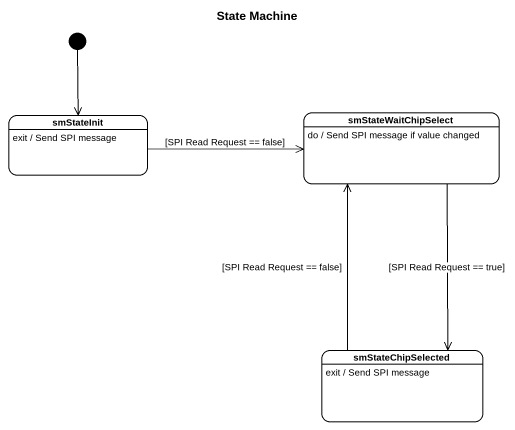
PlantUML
@startuml
title State Machine
hide empty description
state smStateInit
smStateInit : exit / Send SPI message
state smStateWaitChipSelect
smStateWaitChipSelect : do / Send SPI message if value changed
state smStateChipSelected
smStateChipSelected : exit / Send SPI message
[*] --> smStateInit
smStateInit -right-> smStateWaitChipSelect : [SPI Read Request == false]
smStateWaitChipSelect --> smStateChipSelected : [SPI Read Request == true]
smStateChipSelected -up-> smStateWaitChipSelect : [SPI Read Request == false]
@enduml
